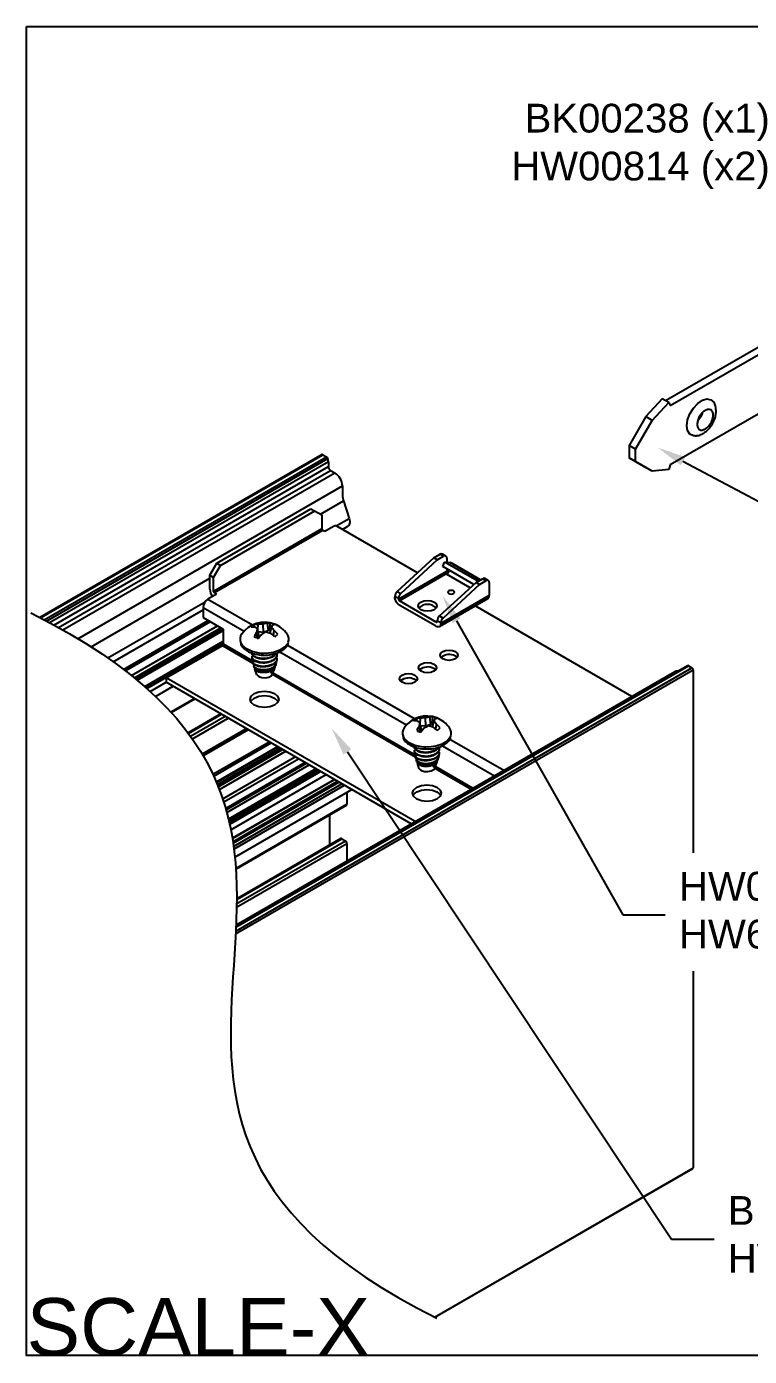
# Model space of a CAD drawing. Extents: x 0 to 10.4, y -8.7 to 0.
# Drawn here: x 0 to 4.72, y -8.68 to 0 of the extents above; entities that cross this region are included whole.
import ezdxf
from ezdxf import colors
from ezdxf.entities.mleader import LeaderData, LeaderLine
from ezdxf.math import Vec2, Vec3

# ---------------------------------------------------------------- set-up
doc = ezdxf.new("R2010")
doc.units = 0
doc.header["$LTSCALE"] = 0.5
doc.header["$MEASUREMENT"] = 0
for name, color, linetype in [('Brackets', 181, 'CONTINUOUS'), ('FAB DWG', 221, 'CONTINUOUS'), ('Hardware', 242, 'CONTINUOUS'), ('Housing', 150, 'CONTINUOUS')]:
    doc.layers.add(name, color=color, linetype=linetype)
doc.layers.add('Text-Unprinted', color=131, linetype='CONTINUOUS', plot=False)
doc.styles.add('LSAD_Standard', font='arial.ttf')

msp = doc.modelspace()

# ---------------------------------------------------------------- linework, layer by layer
at = {"layer": 'Brackets', "transparency": 16777216}
for p, q in [((4.9229, -2.0091), (4.1727, -2.4421)), ((4.2026, -2.4739), (4.9434, -2.0462)), ((4.1509, -2.4296), (4.0424, -2.5453)), ((4.1934, -2.4541), (4.1509, -2.4296)), ((4.0848, -2.5698), (4.1934, -2.4541)), ((4.1934, -2.4541), (4.2026, -2.4739)), ((4.9434, -2.4333), (4.2026, -2.8609)), ((4.0424, -2.5453), (3.9337, -2.7337)), ((3.9761, -2.7582), (4.0848, -2.5698)), ((4.0848, -2.5698), (4.0424, -2.5453)), ((3.9761, -2.7582), (3.9337, -2.7337)), ((3.9337, -2.7337), (3.9337, -2.8137)), ((3.9761, -2.8382), (3.9761, -2.7582)), ((3.9761, -2.8382), (3.9337, -2.8137)), ((3.9337, -2.8137), (4.0424, -2.8765)), ((4.0848, -2.901), (3.9761, -2.8382)), ((4.2026, -2.8609), (4.1934, -2.8914)), ((4.0848, -2.901), (4.0424, -2.8765)), ((4.1934, -2.8914), (4.0848, -2.901)), ((1.2416, -3.5015), (1.857, -3.1462)), ((1.267, -3.5162), (1.8825, -3.1609)), ((1.857, -3.1462), (1.9283, -3.1874)), ((1.9283, -3.1874), (1.9283, -3.2782)), ((1.9283, -3.2782), (1.2212, -3.6864)), ((1.9339, -3.288), (1.2268, -3.6962)), ((1.9474, -3.2957), (1.9339, -3.288)), ((2.0047, -3.2627), (1.9474, -3.2957)), ((2.5529, -3.5642), (2.0267, -3.2605)), ((1.1957, -3.5809), (1.2416, -3.5015)), ((1.2212, -3.5956), (1.267, -3.5162)), ((1.2416, -3.5015), (1.267, -3.5162)), ((1.1957, -3.5809), (1.2212, -3.5956)), ((1.1957, -3.6717), (1.1957, -3.5809)), ((1.2212, -3.6864), (1.2212, -3.5956)), ((1.2403, -3.7039), (1.183, -3.737)), ((1.2268, -3.6962), (1.2403, -3.7039)), ((1.1519, -3.7909), (1.1519, -3.857)), ((1.1519, -3.7909), (1.4199, -3.9456)), ((1.183, -3.737), (1.4744, -3.9052)), ((3.9515, -4.3717), (2.9283, -3.781)), ((1.1519, -3.857), (1.2841, -3.9334)), ((1.2841, -3.9334), (1.2841, -4.0289)), ((0.9122, -4.2501), (1.2785, -4.0387)), ((1.2785, -4.0387), (1.4775, -4.1536)), ((1.2841, -4.0289), (1.4802, -4.1421)), ((1.7036, -4.0375), (2.5351, -4.5175)), ((1.654, -4.0807), (2.4806, -4.5579)), ((2.7994, -4.1085), (2.8105, -4.1174)), ((2.5371, -5.1882), (0.9122, -4.2501)), ((1.6046, -4.227), (2.5382, -4.7659)), ((1.6091, -4.2165), (2.5409, -4.7544)), ((2.6587, -4.1897), (2.6698, -4.1987)), ((2.5117, -5.2029), (0.9122, -4.2795)), ((2.5343, -4.2615), (2.5454, -4.2705)), ((2.7643, -4.6498), (3.117, -4.8535)), ((2.7147, -4.693), (3.0547, -4.8894)), ((2.6653, -4.8393), (2.9034, -4.9767)), ((2.6698, -4.8288), (2.9147, -4.9702))]:
    msp.add_line(p, q, dxfattribs=at)
at = {"layer": 'Brackets', "ltscale": 0.5, "transparency": 16777216}
msp.add_line((0.9122, -4.2501), (0.9122, -4.2795), dxfattribs=at)
at = {"layer": 'Brackets', "transparency": 16777216, "flags": 128}
for points in [[(4.3113, -2.6045), (4.3163, -2.5666), (4.331, -2.5269), (4.3536, -2.4898), (4.3817, -2.4593), (4.4123, -2.4387), (4.4421, -2.4302), (4.4679, -2.4348), (4.4867, -2.4519), (4.4891, -2.456)], [(4.4124, -2.5234), (4.4012, -2.5486), (4.3849, -2.5711)], [(4.3648, -2.6711), (4.3536, -2.6703), (4.331, -2.6594), (4.3163, -2.6366), (4.3113, -2.6045)], [(2.7994, -4.0791), (2.812, -4.0899), (2.8164, -4.1027), (2.812, -4.1156), (2.7994, -4.1264), (2.7806, -4.1337), (2.7584, -4.1362), (2.7362, -4.1337), (2.7174, -4.1264), (2.7049, -4.1156), (2.7004, -4.1027), (2.7049, -4.0899), (2.7174, -4.0791), (2.7362, -4.0718), (2.7584, -4.0693), (2.7806, -4.0718), (2.7994, -4.0791)], [(2.6587, -4.1603), (2.6713, -4.1712), (2.6757, -4.184), (2.6713, -4.1968), (2.6587, -4.2077), (2.6399, -4.2149), (2.6177, -4.2175), (2.5955, -4.2149), (2.5767, -4.2077), (2.5641, -4.1968), (2.5597, -4.184), (2.5641, -4.1712), (2.5767, -4.1603), (2.5955, -4.153), (2.6177, -4.1505), (2.6399, -4.153), (2.6587, -4.1603)], [(2.5343, -4.2321), (2.5469, -4.243), (2.5513, -4.2558), (2.5469, -4.2686), (2.5343, -4.2795), (2.5155, -4.2868), (2.4933, -4.2893), (2.4711, -4.2868), (2.4523, -4.2795), (2.4397, -4.2686), (2.4353, -4.2558), (2.4397, -4.243), (2.4523, -4.2321), (2.4711, -4.2249), (2.4933, -4.2223), (2.5155, -4.2249), (2.5343, -4.2321)], [(1.4867, -4.4287), (1.4664, -4.4112), (1.4593, -4.3906), (1.4664, -4.3699), (1.4867, -4.3524), (1.517, -4.3407), (1.5528, -4.3366), (1.5886, -4.3407), (1.6189, -4.3524), (1.6392, -4.3699), (1.6463, -4.3906), (1.6392, -4.4112), (1.6189, -4.4287), (1.5886, -4.4404), (1.5528, -4.4445), (1.517, -4.4404), (1.4867, -4.4287)], [(1.4629, -4.4053), (1.4664, -4.3993), (1.4867, -4.3818), (1.517, -4.3701), (1.5528, -4.366), (1.5886, -4.3701), (1.6189, -4.3818), (1.6392, -4.3993), (1.6428, -4.4053)], [(2.5474, -5.041), (2.5271, -5.0235), (2.52, -5.0029), (2.5271, -4.9822), (2.5474, -4.9647), (2.5777, -4.953), (2.6135, -4.9489), (2.6493, -4.953), (2.6796, -4.9647), (2.6999, -4.9822), (2.707, -5.0029), (2.6999, -5.0235), (2.6796, -5.041), (2.6493, -5.0527), (2.6135, -5.0568), (2.5777, -5.0527), (2.5474, -5.041)], [(2.5235, -5.0176), (2.5271, -5.0116), (2.5474, -4.9941), (2.5777, -4.9824), (2.6135, -4.9783), (2.6493, -4.9824), (2.6796, -4.9941), (2.6999, -5.0116), (2.7034, -5.0176)]]:
    msp.add_lwpolyline(points, dxfattribs=at)
at = {"layer": 'Brackets', "transparency": 16777216}
for centre, radius, start, end in [((1.9406, -3.2776), 0.0123, 182.60548, 237.39452), ((2.0175, -3.2806), 0.0221, 65.69288, 125.61758), ((1.265, -3.668), 0.0693, 183.06784, 225.72413), ((1.2335, -3.6858), 0.0123, 182.60548, 237.39452), ((1.2194, -3.794), 0.0676, 122.60548, 177.39452), ((1.2718, -4.0283), 0.0123, 302.60548, 357.39452), ((2.7593, -4.1793), 0.0814, 60.45393, 130.55965), ((2.4941, -4.3324), 0.0814, 60.45393, 130.55965), ((2.6186, -4.2606), 0.0814, 60.45393, 130.55965)]:
    msp.add_arc(centre, radius, start, end, dxfattribs=at)
for points in [[(4.4308, -2.5053), (4.4239, -2.5101), (4.4102, -2.5199), (4.3928, -2.5439), (4.3812, -2.5706), (4.3771, -2.5967), (4.3812, -2.6181), (4.3928, -2.6314), (4.4102, -2.6353), (4.4239, -2.6292), (4.4308, -2.6261)], [(4.4308, -2.6261), (4.4376, -2.6213), (4.4513, -2.6115), (4.4688, -2.5875), (4.4804, -2.5608), (4.4845, -2.5347), (4.4804, -2.5133), (4.4688, -2.5001), (4.4513, -2.4961), (4.4376, -2.5022), (4.4308, -2.5053)]]:
    msp.add_open_spline(points, degree=3, dxfattribs=at)
for points, knots in [([(4.478, -2.5929), (4.4844, -2.5801), (4.4933, -2.5623), (4.5, -2.5347), (4.5029, -2.5114), (4.5, -2.4846), (4.4955, -2.4654), (4.4895, -2.4572), (4.4891, -2.4566)], [0, 0, 0, 0, 0.285814, 0.398765, 0.585982, 0.778877, 0.984067, 1, 1, 1, 1]), ([(4.3651, -2.6701), (4.373, -2.6697), (4.3912, -2.6688), (4.4153, -2.6576), (4.4369, -2.6428), (4.4584, -2.6226), (4.4704, -2.6044), (4.478, -2.5929)], [0, 0, 0, 0, 0.1705774, 0.3948236, 0.5637829, 0.7252687, 1, 1, 1, 1])]:
    msp.add_open_spline(points, degree=3, knots=knots, dxfattribs=at)
at = {"layer": 'Hardware', "transparency": 16777216}
for p, q in [((2.6583, -3.4675), (2.4194, -3.6867)), ((2.6583, -3.4675), (2.6997, -3.4436)), ((2.6816, -3.481), (2.6583, -3.4675)), ((2.6816, -3.481), (2.7231, -3.4571)), ((2.7231, -3.4571), (2.6997, -3.4436)), ((2.7381, -3.4556), (2.7147, -3.4421)), ((2.7443, -3.4693), (2.7443, -3.4958)), ((2.4275, -3.7363), (2.7443, -3.5534)), ((2.4427, -3.7001), (2.6816, -3.481)), ((2.7174, -3.5245), (2.729, -3.4945)), ((2.9195, -3.6412), (2.7174, -3.5245)), ((2.9468, -3.6202), (2.729, -3.4945)), ((2.729, -3.4945), (2.7634, -3.4975)), ((2.7443, -3.5401), (2.7443, -3.5534)), ((2.9613, -3.6118), (2.7634, -3.4975)), ((2.9634, -3.6106), (2.7722, -3.5002)), ((2.7514, -3.5657), (2.4346, -3.7486)), ((2.6959, -3.8463), (2.9348, -3.6271)), ((2.9581, -3.6406), (2.7192, -3.8598)), ((2.8958, -3.6629), (2.7422, -3.5743)), ((2.7514, -3.5657), (2.7517, -3.5659)), ((2.9348, -3.6271), (2.9762, -3.6032)), ((2.9348, -3.6271), (2.9581, -3.6406)), ((2.9581, -3.6406), (2.9996, -3.6167)), ((2.9996, -3.6167), (2.9762, -3.6032)), ((3.0146, -3.6152), (2.9912, -3.6017)), ((3.0208, -3.6289), (3.0208, -3.713)), ((2.4042, -3.719), (2.4042, -3.7228)), ((2.4275, -3.7324), (2.4042, -3.719)), ((2.4194, -3.6867), (2.4427, -3.7001)), ((3.0208, -3.713), (2.704, -3.8959)), ((2.4275, -3.7324), (2.4275, -3.7363)), ((2.6736, -3.8865), (2.4346, -3.7486)), ((2.6708, -3.9118), (2.4374, -3.7771)), ((2.6951, -3.9156), (3.0119, -3.7327)), ((1.489, -3.9198), (1.485, -3.9042)), ((1.5088, -3.9375), (1.5116, -3.901)), ((1.5462, -3.9542), (1.544, -3.899)), ((1.5789, -3.9417), (1.5721, -3.8943)), ((1.5873, -3.9345), (1.5913, -3.8924)), ((2.6736, -3.8865), (2.6807, -3.8824)), ((2.704, -3.892), (2.6807, -3.8786)), ((2.6807, -3.8824), (2.6807, -3.8786)), ((2.6959, -3.8463), (2.7192, -3.8598)), ((2.704, -3.892), (2.704, -3.8959)), ((1.5086, -3.9908), (1.5016, -3.9544)), ((1.5183, -3.9779), (1.5071, -3.9305)), ((1.5462, -3.9542), (1.5117, -3.9501)), ((1.5183, -3.9779), (1.5132, -3.9921)), ((1.5789, -3.9417), (1.5462, -3.9542)), ((1.5873, -3.9345), (1.5789, -3.9417)), ((1.5899, -3.9588), (1.5985, -3.9203)), ((1.6112, -3.9728), (1.6157, -3.9417)), ((1.6789, -4.0647), (1.6837, -4.0615)), ((1.6837, -4.0615), (1.6878, -4.0574)), ((1.4708, -4.1092), (1.4708, -4.1124)), ((1.4787, -4.1544), (1.4773, -4.1545)), ((1.4773, -4.1545), (1.4811, -4.1658)), ((1.5246, -4.1482), (1.5263, -4.1481)), ((1.6281, -4.163), (1.6305, -4.1564)), ((1.6348, -4.0996), (1.6348, -4.0964)), ((1.6348, -4.1251), (1.6348, -4.122)), ((1.4872, -4.184), (1.4841, -4.1748)), ((1.4886, -4.1882), (1.4907, -4.1945)), ((1.4907, -4.1945), (1.4929, -4.1909)), ((1.503, -4.2312), (1.4907, -4.1945)), ((1.6062, -4.2248), (1.6166, -4.1955)), ((1.6177, -4.1923), (1.623, -4.1774)), ((2.6069, -4.5665), (2.6047, -4.5113)), ((2.6395, -4.554), (2.6328, -4.5066)), ((2.648, -4.5469), (2.652, -4.5047)), ((2.5497, -4.5321), (2.5456, -4.5165)), ((2.5693, -4.6031), (2.5622, -4.5667)), ((2.579, -4.5902), (2.5678, -4.5428)), ((2.5694, -4.5498), (2.5723, -4.5133)), ((2.6069, -4.5665), (2.5724, -4.5624)), ((2.579, -4.5902), (2.5739, -4.6044)), ((2.6395, -4.554), (2.6069, -4.5665)), ((2.648, -4.5469), (2.6395, -4.554)), ((2.6506, -4.5711), (2.6592, -4.5327)), ((2.6719, -4.5851), (2.6763, -4.554)), ((2.7396, -4.677), (2.7444, -4.6739)), ((2.7444, -4.6739), (2.7485, -4.6697)), ((2.5315, -4.7215), (2.5315, -4.7247)), ((2.5394, -4.7667), (2.538, -4.7668)), ((2.538, -4.7668), (2.5418, -4.7781)), ((2.5852, -4.7605), (2.587, -4.7604)), ((2.6888, -4.7753), (2.6911, -4.7687)), ((2.6955, -4.7119), (2.6955, -4.7087)), ((2.6955, -4.7375), (2.6955, -4.7343)), ((2.5478, -4.7963), (2.5447, -4.7871)), ((2.5493, -4.8005), (2.5514, -4.8068)), ((2.5513, -4.8068), (2.5536, -4.8032)), ((2.5636, -4.8435), (2.5513, -4.8068)), ((2.6669, -4.8371), (2.6772, -4.8078)), ((2.6784, -4.8046), (2.6837, -4.7897))]:
    msp.add_line(p, q, dxfattribs=at)
at = {"layer": 'Hardware', "transparency": 16777216, "flags": 128}
for points in [[(2.7634, -3.4975), (2.7691, -3.4988), (2.7722, -3.5002)], [(2.757, -3.6832), (2.7525, -3.6872), (2.7509, -3.6918), (2.7525, -3.6965), (2.757, -3.7004), (2.7638, -3.703), (2.7719, -3.7039), (2.7799, -3.703), (2.7867, -3.7004), (2.7913, -3.6965), (2.7929, -3.6918), (2.7913, -3.6872), (2.7867, -3.6832), (2.7799, -3.6806), (2.7719, -3.6797), (2.7638, -3.6806), (2.757, -3.6832)], [(2.6609, -3.8057), (2.6411, -3.8133), (2.6177, -3.816), (2.5944, -3.8133), (2.5746, -3.8057), (2.5614, -3.7943), (2.5567, -3.7808), (2.5614, -3.7673), (2.5746, -3.7559), (2.5944, -3.7483), (2.6177, -3.7456), (2.6411, -3.7483), (2.6609, -3.7559), (2.6741, -3.7673), (2.6787, -3.7808), (2.6741, -3.7943), (2.6609, -3.8057)], [(1.6848, -4.0503), (1.6526, -4.0705), (1.6115, -4.0843), (1.5651, -4.0905), (1.5177, -4.0885), (1.4734, -4.0785), (1.4362, -4.0615), (1.4093, -4.0388), (1.3974, -4.0194)], [(1.7086, -4.0185), (1.7053, -4.0256), (1.6848, -4.0503)], [(1.503, -4.2312), (1.5165, -4.2419), (1.5366, -4.2485), (1.5595, -4.2497), (1.5813, -4.2453), (1.5979, -4.2361), (1.6062, -4.2248)], [(2.7455, -4.6627), (2.7132, -4.6828), (2.6721, -4.6966), (2.6258, -4.7028), (2.5784, -4.7008), (2.5341, -4.6908), (2.4969, -4.6738), (2.47, -4.6511), (2.4581, -4.6317)], [(2.7692, -4.6308), (2.766, -4.6379), (2.7455, -4.6627)], [(2.5636, -4.8435), (2.5772, -4.8542), (2.5972, -4.8608), (2.6202, -4.862), (2.6419, -4.8576), (2.6586, -4.8484), (2.6669, -4.8371)]]:
    msp.add_lwpolyline(points, dxfattribs=at)
at = {"layer": 'Hardware', "transparency": 16777216}
for centre, radius, start, end in [((2.7085, -3.4559), 0.0151, 65.69288, 125.61758), ((2.7314, -3.4672), 0.0131, 350.78596, 129.20329), ((2.7191, -3.5387), 0.0423, 302.96136, 345.63668), ((2.7596, -3.5527), 0.0154, 182.60548, 237.39452), ((2.985, -3.6155), 0.0151, 65.69288, 125.61758), ((3.0078, -3.6268), 0.0131, 350.78596, 129.20329), ((2.4511, -3.7214), 0.047, 132.44573, 177.07049), ((2.4745, -3.7348), 0.047, 132.44573, 177.07049), ((2.4429, -3.7356), 0.0154, 182.60548, 237.39452), ((2.6177, -3.8496), 0.079, 44.4556, 135.5444), ((1.5528, -4.0679), 0.1806, 68.6245, 144.91198), ((1.5174, -3.9613), 0.0657, 119.59552, 141.23018), ((1.5122, -4.0186), 0.1177, 90.27961, 103.36166), ((1.5388, -4.0841), 0.1851, 88.38914, 98.4672), ((1.582, -4.0374), 0.1434, 93.92093, 105.32442), ((1.5876, -3.9533), 0.061, 86.53389, 104.72029), ((1.5637, -4.0037), 0.1147, 61.1772, 76.07179), ((1.6226, -3.9516), 0.0485, 94.2041, 112.45091), ((1.5528, -4.0679), 0.1806, 35.08802, 68.6245), ((2.6763, -3.8831), 0.00437, 230.79671, 9.21404), ((2.7276, -3.881), 0.047, 132.44573, 177.07049), ((2.7509, -3.8944), 0.047, 132.44573, 177.07049), ((1.45, -3.9984), 0.0566, 142.63332, 201.71519), ((1.4815, -4.03), 0.1109, 85.64524, 97.94376), ((1.7151, -4.0896), 0.2528, 147.65413, 154.69344), ((1.5419, -3.8811), 0.1147, 241.1772, 256.07179), ((1.4343, -4.0245), 0.1189, 52.25605, 62.10956), ((1.7649, -4.0029), 0.2678, 164.29533, 169.54424), ((1.8696, -4.2394), 0.4327, 140.95975, 145.19037), ((1.6752, -4.1975), 0.2707, 114.8148, 121.56635), ((1.5128, -4.2087), 0.2615, 71.89639, 79.24361), ((1.5593, -4.0314), 0.1008, 69.36398, 73.83417), ((1.4174, -4.2175), 0.3122, 49.37045, 55.53545), ((1.8249, -4.0049), 0.2417, 156.04568, 159.52584), ((1.4662, -4.0443), 0.1813, 34.44689, 43.11721), ((1.4761, -4.1103), 0.2189, 41.72643, 50.37063), ((1.5882, -3.9235), 0.0657, 299.59552, 321.23018), ((1.6543, -3.9986), 0.0577, 339.87934, 36.75193), ((1.5779, -4.1779), 0.0425, 288.74725, 335.57354), ((2.6135, -4.6802), 0.1806, 68.6245, 144.91198), ((2.5995, -4.6964), 0.1851, 88.38914, 98.4672), ((2.6426, -4.6497), 0.1434, 93.92093, 105.32442), ((2.6483, -4.5656), 0.061, 86.53389, 104.72029), ((2.6244, -4.616), 0.1147, 61.1772, 76.07179), ((2.6135, -4.6802), 0.1806, 35.08802, 68.6245), ((2.5107, -4.6108), 0.0566, 142.63332, 201.71519), ((2.5781, -4.5736), 0.0657, 119.59552, 141.23018), ((2.5422, -4.6423), 0.1109, 85.64524, 97.94376), ((2.5728, -4.631), 0.1177, 90.27961, 103.36166), ((2.7758, -4.7019), 0.2528, 147.65413, 154.69344), ((2.6026, -4.4934), 0.1147, 241.1772, 256.07179), ((2.495, -4.6368), 0.1189, 52.25605, 62.10956), ((2.8256, -4.6153), 0.2678, 164.29533, 169.54424), ((2.9302, -4.8517), 0.4327, 140.95975, 145.19037), ((2.7359, -4.8098), 0.2707, 114.8148, 121.56635), ((2.5734, -4.821), 0.2615, 71.89639, 79.24361), ((2.6199, -4.6437), 0.1008, 69.36398, 73.83417), ((2.478, -4.8298), 0.3122, 49.37045, 55.53545), ((2.8856, -4.6172), 0.2417, 156.04568, 159.52584), ((2.5268, -4.6566), 0.1813, 34.44689, 43.11721), ((2.6832, -4.5639), 0.0485, 94.2041, 112.45091), ((2.5367, -4.7226), 0.2189, 41.72643, 50.37063), ((2.6489, -4.5358), 0.0657, 299.59552, 321.23018), ((2.715, -4.6109), 0.0577, 339.87934, 36.75193), ((2.6386, -4.7902), 0.0425, 288.74725, 335.57354)]:
    msp.add_arc(centre, radius, start, end, dxfattribs=at)
for centre, major_axis, ratio, start_param, end_param in [((1.5528, -4.4107), (-0.0503, 0.5068), 0.12773, 0.975629, 0.982449), ((1.5528, -4.4107), (-0.0651, 0.5732), 0.087069, 1.094899, 1.101621), ((2.6135, -5.023), (-0.0503, 0.5068), 0.12773, 0.975629, 0.982449), ((2.6135, -5.023), (-0.0651, 0.5732), 0.087069, 1.094899, 1.101621)]:
    msp.add_ellipse(centre, major_axis=major_axis, ratio=ratio, start_param=start_param, end_param=end_param, dxfattribs=at)
for points, knots in [([(2.4374, -3.777), (2.434, -3.775), (2.4271, -3.771), (2.4175, -3.7604), (2.41, -3.7479), (2.4051, -3.7346), (2.4045, -3.7267), (2.4042, -3.7228)], [0, 0, 0, 0, 0.202788, 0.405576, 0.608364, 0.811152, 1, 1, 1, 1]), ([(3.0118, -3.7326), (3.013, -3.7318), (3.0157, -3.7301), (3.0196, -3.7241), (3.0203, -3.7174), (3.0208, -3.713)], [0, 0, 0, 0, 0.221607, 0.495628, 1, 1, 1, 1]), ([(2.704, -3.8959), (2.7037, -3.8997), (2.703, -3.9072), (2.6977, -3.9147), (2.69, -3.9181), (2.6806, -3.9174), (2.674, -3.9135), (2.6708, -3.9117)], [0, 0, 0, 0, 0.202788, 0.405576, 0.608364, 0.811152, 1, 1, 1, 1]), ([(1.3979, -4.0275), (1.3987, -4.0305), (1.402, -4.0427), (1.4196, -4.0611), (1.4488, -4.0811), (1.4872, -4.0948), (1.5201, -4.1016), (1.5391, -4.1013), (1.5431, -4.1012)], [0, 0, 0, 0, 0.070324, 0.27829, 0.495151, 0.717581, 0.940207, 1, 1, 1, 1]), ([(1.5431, -4.1012), (1.554, -4.1015), (1.58, -4.1023), (1.6195, -4.0946), (1.6551, -4.082), (1.6719, -4.0698), (1.6789, -4.0647)], [0, 0, 0, 0, 0.211116, 0.500391, 0.790984, 1, 1, 1, 1]), ([(1.6878, -4.0574), (1.6909, -4.0546), (1.7007, -4.0454), (1.7053, -4.0342), (1.7085, -4.0264)], [0, 0, 0, 0, 0.307936, 1, 1, 1, 1]), ([(1.471, -4.1319), (1.4718, -4.1281), (1.4729, -4.1226), (1.4778, -4.1179), (1.4793, -4.1165)], [0, 0, 0, 0, 0.694199, 1, 1, 1, 1]), ([(1.4806, -4.1312), (1.4803, -4.1312), (1.4785, -4.1313), (1.4753, -4.1315), (1.4724, -4.1318), (1.471, -4.1319)], [0, 0, 0, 0, 0.110428, 0.555201, 1, 1, 1, 1]), ([(1.471, -4.1348), (1.4724, -4.1359), (1.4753, -4.1382), (1.4795, -4.1416), (1.4823, -4.1438), (1.4838, -4.1449)], [0, 0, 0, 0, 0.332692, 0.665386, 1, 1, 1, 1]), ([(1.6269, -4.0906), (1.6251, -4.0938), (1.6196, -4.1034), (1.5987, -4.1155), (1.5687, -4.1242), (1.5359, -4.1258), (1.5055, -4.1199), (1.4829, -4.108), (1.4711, -4.0949), (1.472, -4.0864), (1.4723, -4.0837)], [0, 0, 0, 0, 0.071374, 0.216052, 0.356213, 0.50216, 0.644364, 0.786569, 0.932515, 1, 1, 1, 1]), ([(1.6297, -4.0895), (1.6272, -4.0942), (1.6212, -4.1054), (1.5988, -4.1187), (1.5687, -4.1273), (1.5359, -4.129), (1.5055, -4.1231), (1.4829, -4.1111), (1.4711, -4.098), (1.472, -4.0896), (1.4723, -4.0869)], [0, 0, 0, 0, 0.100805, 0.240898, 0.376617, 0.517938, 0.655635, 0.793333, 0.934654, 1, 1, 1, 1]), ([(1.6333, -4.0964), (1.6336, -4.0998), (1.6344, -4.11), (1.6221, -4.1261), (1.5992, -4.1411), (1.5686, -4.1497), (1.5359, -4.1513), (1.5055, -4.1454), (1.4829, -4.1335), (1.4711, -4.1204), (1.472, -4.1119), (1.4723, -4.1092)], [0, 0, 0, 0, 0.0634187, 0.1896667, 0.3159148, 0.4382216, 0.5655768, 0.6896667, 0.8137566, 0.9411118, 1, 1, 1, 1]), ([(1.6333, -4.0996), (1.6336, -4.103), (1.6344, -4.1132), (1.6221, -4.1293), (1.5992, -4.1443), (1.5686, -4.1529), (1.5359, -4.1545), (1.5055, -4.1486), (1.4829, -4.1367), (1.4711, -4.1236), (1.472, -4.1151), (1.4723, -4.1124)], [0, 0, 0, 0, 0.0634187, 0.1896667, 0.3159148, 0.4382216, 0.5655768, 0.6896667, 0.8137566, 0.9411118, 1, 1, 1, 1]), ([(1.4844, -4.142), (1.482, -4.1446), (1.4785, -4.1486), (1.4776, -4.153), (1.4773, -4.1545)], [0, 0, 0, 0, 0.653204, 1, 1, 1, 1]), ([(1.6333, -4.122), (1.6336, -4.1254), (1.6344, -4.1355), (1.6221, -4.1516), (1.5992, -4.1666), (1.5686, -4.1752), (1.5359, -4.1768), (1.5089, -4.1715), (1.4896, -4.163), (1.4823, -4.1565), (1.4786, -4.1531)], [0, 0, 0, 0, 0.0737113, 0.2204489, 0.3671866, 0.5093433, 0.6573678, 0.801597, 0.8990668, 1, 1, 1, 1]), ([(1.4786, -4.1531), (1.4796, -4.1516), (1.4814, -4.1486), (1.4851, -4.1425), (1.488, -4.1382), (1.4899, -4.1353)], [0, 0, 0, 0, 0.24984, 0.499683, 1, 1, 1, 1]), ([(1.6333, -4.1251), (1.6336, -4.1285), (1.6344, -4.1387), (1.6221, -4.1548), (1.5992, -4.1698), (1.5686, -4.1784), (1.5359, -4.18), (1.509, -4.1747), (1.4898, -4.1663), (1.4826, -4.1599), (1.4789, -4.1566)], [0, 0, 0, 0, 0.073895, 0.220997, 0.3681, 0.51061, 0.659003, 0.803591, 0.900081, 1, 1, 1, 1]), ([(1.4841, -4.1748), (1.4845, -4.1753), (1.4886, -4.1798), (1.4998, -4.1875), (1.5215, -4.1949), (1.547, -4.1976), (1.5734, -4.1951), (1.5977, -4.1879), (1.6174, -4.1761), (1.6295, -4.1611), (1.634, -4.1482), (1.6313, -4.1409), (1.6307, -4.1391)], [0, 0, 0, 0, 0.013848, 0.130111, 0.246339, 0.363567, 0.481744, 0.599909, 0.718826, 0.838918, 0.959016, 1, 1, 1, 1]), ([(1.4841, -4.1748), (1.4848, -4.1736), (1.4872, -4.1697), (1.4896, -4.1658), (1.4913, -4.1632)], [0, 0, 0, 0, 0.304529, 1, 1, 1, 1]), ([(1.6272, -4.1627), (1.6267, -4.1647), (1.6251, -4.1721), (1.6135, -4.1838), (1.5942, -4.1954), (1.5698, -4.2024), (1.544, -4.2046), (1.5197, -4.2018), (1.4992, -4.1946), (1.4911, -4.1875), (1.4872, -4.184)], [0, 0, 0, 0, 0.050847, 0.189784, 0.327992, 0.466206, 0.60222, 0.737258, 0.872316, 1, 1, 1, 1]), ([(1.5465, -4.1017), (1.5429, -4.1021), (1.5381, -4.1027), (1.5338, -4.1018), (1.5327, -4.1015)], [0, 0, 0, 0, 0.741045, 1, 1, 1, 1]), ([(1.4811, -4.1658), (1.4818, -4.1663), (1.4837, -4.1679), (1.4856, -4.1694), (1.4868, -4.1703)], [0, 0, 0, 0, 0.3526414, 1, 1, 1, 1]), ([(1.4907, -4.1945), (1.4915, -4.1954), (1.4957, -4.1999), (1.5069, -4.207), (1.5268, -4.2132), (1.55, -4.215), (1.5738, -4.2122), (1.5956, -4.2052), (1.6122, -4.1941), (1.6214, -4.1841), (1.6223, -4.1781), (1.6224, -4.1772)], [0, 0, 0, 0, 0.033138, 0.165436, 0.29766, 0.431428, 0.566145, 0.700819, 0.836713, 0.973847, 1, 1, 1, 1]), ([(1.6085, -4.1857), (1.6079, -4.1867), (1.6043, -4.1928), (1.589, -4.2012), (1.5655, -4.2084), (1.5393, -4.21), (1.5176, -4.2061), (1.5017, -4.1992), (1.4959, -4.1937), (1.4929, -4.1909)], [0, 0, 0, 0, 0.032403, 0.21131, 0.384607, 0.56509, 0.740924, 0.86821, 1, 1, 1, 1]), ([(1.6168, -4.1919), (1.6162, -4.1944), (1.6142, -4.2015), (1.6047, -4.2107), (1.5953, -4.2161), (1.5916, -4.2182)], [0, 0, 0, 0, 0.236128, 0.699546, 1, 1, 1, 1]), ([(2.4585, -4.6398), (2.4594, -4.6428), (2.4627, -4.655), (2.4803, -4.6734), (2.5094, -4.6934), (2.5479, -4.7071), (2.5808, -4.7139), (2.5997, -4.7136), (2.6038, -4.7135)], [0, 0, 0, 0, 0.070324, 0.27829, 0.495151, 0.717581, 0.940207, 1, 1, 1, 1]), ([(2.6038, -4.7135), (2.6147, -4.7138), (2.6406, -4.7146), (2.6802, -4.7069), (2.7158, -4.6943), (2.7326, -4.6821), (2.7396, -4.677)], [0, 0, 0, 0, 0.211116, 0.500391, 0.790984, 1, 1, 1, 1]), ([(2.7485, -4.6697), (2.7515, -4.6669), (2.7614, -4.6577), (2.766, -4.6465), (2.7692, -4.6387)], [0, 0, 0, 0, 0.307936, 1, 1, 1, 1]), ([(2.5317, -4.7442), (2.5324, -4.7404), (2.5335, -4.7349), (2.5385, -4.7302), (2.54, -4.7288)], [0, 0, 0, 0, 0.694199, 1, 1, 1, 1]), ([(2.5413, -4.7435), (2.5409, -4.7435), (2.5391, -4.7436), (2.5359, -4.7439), (2.5331, -4.7441), (2.5317, -4.7442)], [0, 0, 0, 0, 0.110428, 0.555201, 1, 1, 1, 1]), ([(2.5317, -4.7471), (2.5331, -4.7482), (2.5359, -4.7505), (2.5402, -4.7539), (2.543, -4.7561), (2.5444, -4.7572)], [0, 0, 0, 0, 0.332692, 0.665386, 1, 1, 1, 1]), ([(2.6875, -4.7029), (2.6857, -4.7061), (2.6803, -4.7157), (2.6594, -4.7278), (2.6294, -4.7365), (2.5965, -4.7381), (2.5662, -4.7322), (2.5436, -4.7203), (2.5317, -4.7072), (2.5327, -4.6987), (2.533, -4.696)], [0, 0, 0, 0, 0.071374, 0.216052, 0.356213, 0.50216, 0.644364, 0.786569, 0.932515, 1, 1, 1, 1]), ([(2.6903, -4.7018), (2.6878, -4.7065), (2.6818, -4.7177), (2.6595, -4.731), (2.6293, -4.7397), (2.5965, -4.7413), (2.5662, -4.7354), (2.5436, -4.7235), (2.5317, -4.7104), (2.5327, -4.7019), (2.533, -4.6992)], [0, 0, 0, 0, 0.100805, 0.240898, 0.376617, 0.517938, 0.655635, 0.793333, 0.934654, 1, 1, 1, 1]), ([(2.694, -4.7087), (2.6942, -4.7121), (2.695, -4.7223), (2.6828, -4.7384), (2.6598, -4.7534), (2.6293, -4.762), (2.5966, -4.7636), (2.5662, -4.7577), (2.5436, -4.7458), (2.5317, -4.7327), (2.5327, -4.7242), (2.533, -4.7215)], [0, 0, 0, 0, 0.0634187, 0.1896667, 0.3159148, 0.4382216, 0.5655768, 0.6896667, 0.8137566, 0.9411118, 1, 1, 1, 1]), ([(2.694, -4.7119), (2.6942, -4.7153), (2.695, -4.7255), (2.6828, -4.7416), (2.6598, -4.7566), (2.6293, -4.7652), (2.5966, -4.7668), (2.5662, -4.7609), (2.5436, -4.749), (2.5317, -4.7359), (2.5327, -4.7274), (2.533, -4.7247)], [0, 0, 0, 0, 0.0634187, 0.1896667, 0.3159148, 0.4382216, 0.5655768, 0.6896667, 0.8137566, 0.9411118, 1, 1, 1, 1]), ([(2.545, -4.7543), (2.5427, -4.7569), (2.5391, -4.7609), (2.5383, -4.7653), (2.538, -4.7668)], [0, 0, 0, 0, 0.653204, 1, 1, 1, 1]), ([(2.694, -4.7343), (2.6942, -4.7377), (2.695, -4.7478), (2.6828, -4.7639), (2.6598, -4.7789), (2.6293, -4.7875), (2.5965, -4.7891), (2.5696, -4.7838), (2.5503, -4.7753), (2.543, -4.7688), (2.5393, -4.7654)], [0, 0, 0, 0, 0.0737113, 0.2204489, 0.3671866, 0.5093433, 0.6573678, 0.801597, 0.8990668, 1, 1, 1, 1]), ([(2.5393, -4.7654), (2.5402, -4.7639), (2.5421, -4.7609), (2.5458, -4.7549), (2.5486, -4.7505), (2.5505, -4.7476)], [0, 0, 0, 0, 0.24984, 0.499683, 1, 1, 1, 1]), ([(2.694, -4.7374), (2.6942, -4.7408), (2.695, -4.751), (2.6828, -4.7671), (2.6598, -4.7821), (2.6293, -4.7907), (2.5965, -4.7923), (2.5697, -4.787), (2.5505, -4.7786), (2.5432, -4.7722), (2.5395, -4.7689)], [0, 0, 0, 0, 0.073895, 0.220997, 0.3681, 0.51061, 0.659003, 0.803591, 0.900081, 1, 1, 1, 1]), ([(2.5447, -4.7871), (2.5452, -4.7876), (2.5493, -4.7921), (2.5604, -4.7998), (2.5821, -4.8072), (2.6076, -4.8099), (2.6341, -4.8074), (2.6584, -4.8002), (2.6781, -4.7884), (2.6902, -4.7735), (2.6947, -4.7605), (2.692, -4.7532), (2.6913, -4.7514)], [0, 0, 0, 0, 0.013848, 0.130111, 0.246339, 0.363567, 0.481744, 0.599909, 0.718826, 0.838918, 0.959016, 1, 1, 1, 1]), ([(2.6071, -4.714), (2.6035, -4.7144), (2.5987, -4.715), (2.5945, -4.7141), (2.5934, -4.7138)], [0, 0, 0, 0, 0.741045, 1, 1, 1, 1]), ([(2.5418, -4.7781), (2.5424, -4.7786), (2.5443, -4.7802), (2.5462, -4.7817), (2.5475, -4.7826)], [0, 0, 0, 0, 0.3526414, 1, 1, 1, 1]), ([(2.5447, -4.7871), (2.5455, -4.7859), (2.5478, -4.782), (2.5502, -4.7781), (2.5519, -4.7755)], [0, 0, 0, 0, 0.304529, 1, 1, 1, 1]), ([(2.6878, -4.775), (2.6874, -4.777), (2.6858, -4.7844), (2.6742, -4.7961), (2.6548, -4.8077), (2.6304, -4.8147), (2.6046, -4.8169), (2.5803, -4.8141), (2.5598, -4.8069), (2.5518, -4.7998), (2.5478, -4.7963)], [0, 0, 0, 0, 0.050847, 0.189784, 0.327992, 0.466206, 0.60222, 0.737258, 0.872316, 1, 1, 1, 1]), ([(2.5513, -4.8068), (2.5522, -4.8077), (2.5563, -4.8123), (2.5675, -4.8193), (2.5875, -4.8255), (2.6107, -4.8273), (2.6344, -4.8245), (2.6562, -4.8175), (2.6728, -4.8064), (2.6821, -4.7964), (2.683, -4.7904), (2.6831, -4.7895)], [0, 0, 0, 0, 0.033138, 0.165436, 0.29766, 0.431428, 0.566145, 0.700819, 0.836713, 0.973847, 1, 1, 1, 1]), ([(2.6691, -4.7981), (2.6686, -4.799), (2.6649, -4.8051), (2.6497, -4.8135), (2.6262, -4.8207), (2.6, -4.8224), (2.5783, -4.8184), (2.5624, -4.8115), (2.5566, -4.806), (2.5536, -4.8032)], [0, 0, 0, 0, 0.032403, 0.21131, 0.384607, 0.56509, 0.740924, 0.86821, 1, 1, 1, 1]), ([(2.6775, -4.8042), (2.6768, -4.8067), (2.6749, -4.8138), (2.6654, -4.823), (2.6559, -4.8284), (2.6522, -4.8305)], [0, 0, 0, 0, 0.236128, 0.699546, 1, 1, 1, 1])]:
    msp.add_open_spline(points, degree=3, knots=knots, dxfattribs=at)
at = {"layer": 'Housing', "transparency": 16777216}
for p, q in [((1.9298, -2.7935), (0.0871, -3.8573)), ((0.0902, -3.8589), (1.9348, -2.794)), ((0.114, -3.8712), (1.9574, -2.807)), ((0.1301, -3.8796), (1.9669, -2.8193)), ((0.1496, -3.8899), (1.9702, -2.8389)), ((1.9348, -2.794), (1.9574, -2.807)), ((1.9702, -2.8389), (1.9702, -2.8715)), ((0.1789, -3.9056), (1.9702, -2.8715)), ((0.208, -3.9215), (1.9843, -2.896)), ((0.2369, -3.9375), (2.0126, -2.9124)), ((1.9843, -2.896), (2.0126, -2.9124)), ((0.3357, -3.9947), (2.0621, -2.9981)), ((2.0621, -2.9981), (2.0621, -3.0576)), ((1.9192, -3.1821), (2.0687, -3.0958)), ((2.0687, -3.0959), (2.1062, -3.2102)), ((2.0217, -3.2589), (2.1062, -3.2102)), ((2.0623, -3.2811), (2.0985, -3.2602)), ((0.4209, -4.0472), (1.1957, -3.5999)), ((0.5305, -4.1199), (1.1654, -3.7534)), ((0.5661, -4.1449), (1.1519, -3.8067)), ((0.6338, -4.1947), (1.1854, -3.8763)), ((1.199, -3.8842), (0.6456, -4.2037)), ((0.6853, -4.2348), (1.2458, -3.9112)), ((0.7039, -4.2497), (1.268, -3.9241)), ((0.708, -4.2531), (1.273, -3.9269)), ((0.7097, -4.2545), (1.275, -3.9281)), ((0.7097, -4.2545), (1.275, -3.9281)), ((0.7165, -4.2601), (1.2833, -3.9329)), ((0.722, -4.2647), (1.2841, -3.9402)), ((0.722, -4.2647), (1.2841, -3.9402)), ((0.7721, -4.3073), (1.2841, -4.0118)), ((0.7774, -4.312), (1.2841, -4.0195)), ((0.784, -4.3178), (1.2841, -4.0291)), ((0.7856, -4.3192), (1.2837, -4.0316)), ((1.365, -5.9212), (4.3514, -4.1972)), ((1.3658, -5.9044), (4.3443, -4.1849)), ((1.3671, -5.8775), (4.3217, -4.1719)), ((4.3142, -4.1711), (1.3673, -5.8723)), ((4.2315, -4.21), (1.3677, -5.8633)), ((4.3217, -4.1719), (4.3443, -4.1849)), ((4.3514, -4.1972), (4.3514, -5.3912)), ((0.8068, -4.3383), (0.9122, -4.2775)), ((0.8426, -4.3717), (0.9572, -4.3055)), ((0.941, -4.4721), (1.0934, -4.3841)), ((0.944, -4.4754), (1.0977, -4.3867)), ((1.2686, -4.4853), (1.0543, -4.609)), ((1.0569, -4.6126), (1.273, -4.4878)), ((1.0703, -4.631), (1.2956, -4.5009)), ((1.0826, -4.6483), (1.3168, -4.5131)), ((1.1461, -4.7464), (1.4335, -4.5805)), ((1.1484, -4.7502), (1.4379, -4.583)), ((1.4477, -4.5887), (1.1533, -4.7586)), ((1.2169, -4.8798), (1.5844, -4.6676)), ((1.2224, -4.8918), (1.5976, -4.6752)), ((1.2387, -4.9287), (1.6376, -4.6983)), ((1.2404, -4.9327), (1.642, -4.7009)), ((1.2457, -4.9455), (1.6557, -4.7088)), ((1.2482, -4.9518), (1.6624, -4.7126)), ((1.2518, -4.9607), (1.672, -4.7182)), ((1.2587, -4.9784), (1.6908, -4.729)), ((1.2591, -4.9793), (1.6917, -4.7295)), ((1.2807, -5.0395), (1.7546, -4.7659)), ((1.2874, -5.0601), (1.7758, -4.7781)), ((1.819, -4.803), (1.3003, -5.1025)), ((1.3015, -5.1068), (1.8234, -4.8055)), ((1.3027, -5.1109), (1.8275, -4.8079)), ((1.3075, -5.1284), (1.845, -4.8181)), ((1.3184, -5.1711), (1.8875, -4.8426)), ((1.3195, -5.1755), (1.8918, -4.8451)), ((1.3196, -5.1759), (1.8922, -4.8453)), ((1.3206, -5.1802), (1.8965, -4.8478)), ((1.3207, -5.1806), (1.8969, -4.848)), ((1.3217, -5.185), (1.9012, -4.8505)), ((1.3218, -5.1854), (1.9016, -4.8507)), ((1.3228, -5.1898), (1.9059, -4.8532)), ((1.3229, -5.1902), (1.9063, -4.8534)), ((1.3239, -5.1946), (1.9106, -4.8559)), ((1.324, -5.195), (1.911, -4.8561)), ((1.325, -5.1994), (1.9153, -4.8586)), ((1.3251, -5.1998), (1.9157, -4.8588)), ((1.326, -5.2041), (1.9199, -4.8613)), ((1.3337, -5.2412), (1.9558, -4.882)), ((2.0094, -4.9129), (1.3438, -5.2972)), ((1.3442, -5.2994), (2.0115, -4.9141)), ((1.3474, -5.3198), (2.0308, -4.9253)), ((1.3487, -5.3289), (2.0393, -4.9302)), ((1.3517, -5.3499), (2.059, -4.9416)), ((1.3541, -5.3685), (2.0764, -4.9516)), ((1.3599, -5.4201), (2.124, -4.9791)), ((1.36, -5.4204), (2.1242, -4.9792)), ((2.0918, -4.9979), (2.0918, -5.0752)), ((1.3661, -5.4942), (2.0918, -5.0752)), ((1.3664, -5.4991), (2.0887, -5.0821)), ((1.9773, -5.1464), (1.9773, -5.342)), ((1.3713, -5.7475), (2.0918, -5.3316)), ((1.3717, -5.7228), (2.0812, -5.3132)), ((2.0511, -5.2994), (1.3719, -5.6915)), ((1.3719, -5.6966), (2.0586, -5.3002)), ((2.0586, -5.3002), (2.0812, -5.3132)), ((2.0918, -5.3316), (2.0918, -5.4453)), ((4.3514, -6.1654), (4.3514, -7.447)), ((2.6632, -8.4216), (4.3514, -7.447)), ((2.6663, -8.4232), (4.3493, -7.4516))]:
    msp.add_line(p, q, dxfattribs=at)
at = {"layer": 'Housing', "transparency": 16777216, "flags": 128}
msp.add_lwpolyline([(2.1062, -3.2102), (2.1086, -3.2192), (2.1099, -3.2279), (2.1101, -3.236), (2.1091, -3.2434), (2.107, -3.2499), (2.1038, -3.2553), (2.0997, -3.2594), (2.0977, -3.2607)], dxfattribs=at)
at = {"layer": 'Housing', "transparency": 16777216}
for centre, radius, start, end in [((1.9319, -2.7981), 0.00503, 54.38242, 114.30712), ((1.9449, -2.8265), 0.0232, 18.27147, 57.25204), ((1.9158, -2.8378), 0.0543, 358.9123, 19.9891), ((2.0009, -2.8701), 0.0307, 182.60548, 237.39452), ((1.9546, -3.003), 0.1076, 2.60548, 57.39452), ((2.1868, -3.0557), 0.1247, 180.8303, 198.78064), ((4.2448, -4.2352), 0.0285, 76.98874, 117.83714), ((4.3173, -4.178), 0.00751, 54.24319, 114.44635), ((4.336, -4.1979), 0.0154, 2.60548, 57.39452), ((2.0847, -5.0761), 0.00719, 304.05635, 7.25583), ((2.0542, -5.3063), 0.00754, 54.38242, 114.30712), ((2.0688, -5.3326), 0.0231, 2.60548, 57.39452), ((4.3466, -7.4476), 0.0048, 304.05631, 7.25587)]:
    msp.add_arc(centre, radius, start, end, dxfattribs=at)
at = {"layer": 'Housing', "color": 1, "transparency": 16777216}
msp.add_open_spline([(0.0267, -3.8269), (1.4566, -4.5355), (1.3524, -6.1279), (1.2482, -7.7204), (2.6781, -8.429)], degree=3, dxfattribs=at)
at = {"layer": 'Text-Unprinted', "ltscale": 0.5, "transparency": 16777216}
msp.add_lwpolyline([(0, 0), (9.3493, 0), (9.3493, -8.6734), (0, -8.6734)], close=True, dxfattribs=at)

# ---------------------------------------------------------------- texts
at = {"layer": 'Text-Unprinted', "ltscale": 0.5, "transparency": 16777216, "style": 'LSAD_Standard'}
msp.add_attdef('SCALE-X', (0, -8.6734), 'XEffectiveScaleFactor', height=0.375, dxfattribs=at)

# ---------------------------------------------------------------- leaders
at = {"layer": 'FAB DWG', "ltscale": 0.5, "transparency": 16777216}
ml = msp.add_multileader_mtext('Standard', dxfattribs=at)
ml.set_content('\\A1;BK00238 (x1)\\PHW00814 (x2)', color=256, style='LSAD_Standard')
ml.set_leader_properties()
ml.build(insert=Vec2(0, 0))
ml.multileader.update_dxf_attribs({"text_left_attachment_type": 2, "dogleg_length": 0.36, "arrow_head_size": 0.1875})
ctx = ml.context
ctx.base_point, ctx.char_height, ctx.arrow_head_size, ctx.landing_gap_size, ctx.plane_origin = Vec3(3.1048, -0.7845), 0.1875, 0.1875, 0.09, Vec3(6.3261, 15.6733)
ctx.left_attachment, ctx.text_align_type = 2, 2
notes = []
notes.append((ctx, [(1, (1, 1, 0), (5.2202, -0.6251), (-1, 0), 0.2772, [(0, [(5.7469, -1.211)], 0, [])])]))
ctx.mtext.insert, ctx.mtext.width, ctx.mtext.defined_height, ctx.mtext.alignment, ctx.mtext.flow_direction = Vec3(4.853, -0.5037), 2.351815, 0.6491, 3, 5
ml = msp.add_multileader_mtext('Standard', dxfattribs=at)
ml.set_content('\\A1;BK00090 (x2)', color=256, style='LSAD_Standard')
ml.set_leader_properties()
ml.build(insert=Vec2(0, 0))
ml.multileader.update_dxf_attribs({"text_left_attachment_type": 2, "dogleg_length": 0.36, "arrow_head_size": 0.1875})
ctx = ml.context
ctx.base_point, ctx.char_height, ctx.arrow_head_size, ctx.landing_gap_size, ctx.plane_origin = Vec3(7.4016, -6.4031), 0.1875, 0.1875, 0.09, Vec3(4.4859, 16.575)
ctx.left_attachment = 2
notes.append((ctx, [(0, (1, 1, 0), (7.1244, -6.4031), (1, 0), 0.2772, [(0, [(4.1201, -2.7475), (6.4203, -3.9701)], 0, [])])]))
ctx.mtext.insert, ctx.mtext.width, ctx.mtext.defined_height, ctx.mtext.flow_direction = Vec3(7.4916, -6.2802), 1.582491, 0.2036, 5
ml = msp.add_multileader_mtext('Standard', dxfattribs=at)
ml.set_content('\\A1;HW00003 (x1)\\PHW63214 (x2)', color=256, style='LSAD_Standard')
ml.set_leader_properties()
ml.build(insert=Vec2(0, 0))
ml.multileader.update_dxf_attribs({"text_left_attachment_type": 2, "dogleg_length": 0.36, "arrow_head_size": 0.1875})
ctx = ml.context
ctx.base_point, ctx.char_height, ctx.arrow_head_size, ctx.landing_gap_size, ctx.plane_origin = Vec3(4.1698, -5.7971), 0.1875, 0.1875, 0.09, Vec3(1.7833, 17.2784)
ctx.left_attachment = 2
notes.append((ctx, [(1, (1, 1, 0), (3.8925, -5.7971), (1, 0), 0.2772, [(0, [(2.7158, -3.7145)], 0, [])])]))
ctx.mtext.insert, ctx.mtext.width, ctx.mtext.defined_height, ctx.mtext.flow_direction = Vec3(4.2598, -5.5163), 2.351815, 0.6491, 5
ml = msp.add_multileader_mtext('Standard', dxfattribs=at)
ml.set_content('\\A1;BK00238 (x1)\\PHW00814 (x2)', color=256, style='LSAD_Standard')
ml.set_leader_properties()
ml.build(insert=Vec2(0, 0))
ml.multileader.update_dxf_attribs({"text_left_attachment_type": 2, "dogleg_length": 0.36, "arrow_head_size": 0.1875})
ctx = ml.context
ctx.base_point, ctx.char_height, ctx.arrow_head_size, ctx.landing_gap_size, ctx.plane_origin = Vec3(4.4885, -7.9133), 0.1875, 0.1875, 0.09, Vec3(2.9092, 15.6733)
ctx.left_attachment = 2
notes.append((ctx, [(1, (1, 1, 0), (4.2113, -7.9133), (1, 0), 0.2772, [(0, [(1.9908, -4.5779)], 0, [])])]))
ctx.mtext.insert, ctx.mtext.width, ctx.mtext.defined_height, ctx.mtext.flow_direction = Vec3(4.5785, -7.6325), 2.351815, 0.6491, 5
for ctx, leaders in notes:
    for number, flags, end, landing, length, lines in leaders:
        leader = LeaderData()
        leader.index, (leader.has_last_leader_line, leader.has_dogleg_vector, leader.attachment_direction) = number, flags
        leader.last_leader_point, leader.dogleg_vector, leader.dogleg_length = Vec3(end), Vec3(landing), length
        for number, points, colour, breaks in lines:
            line = LeaderLine()
            line.index, line.vertices, line.color, line.breaks = number, Vec3.list(points), colors.encode_raw_color(colour), breaks
            leader.lines.append(line)
        ctx.leaders.append(leader)

doc.saveas('drawing.dxf')
